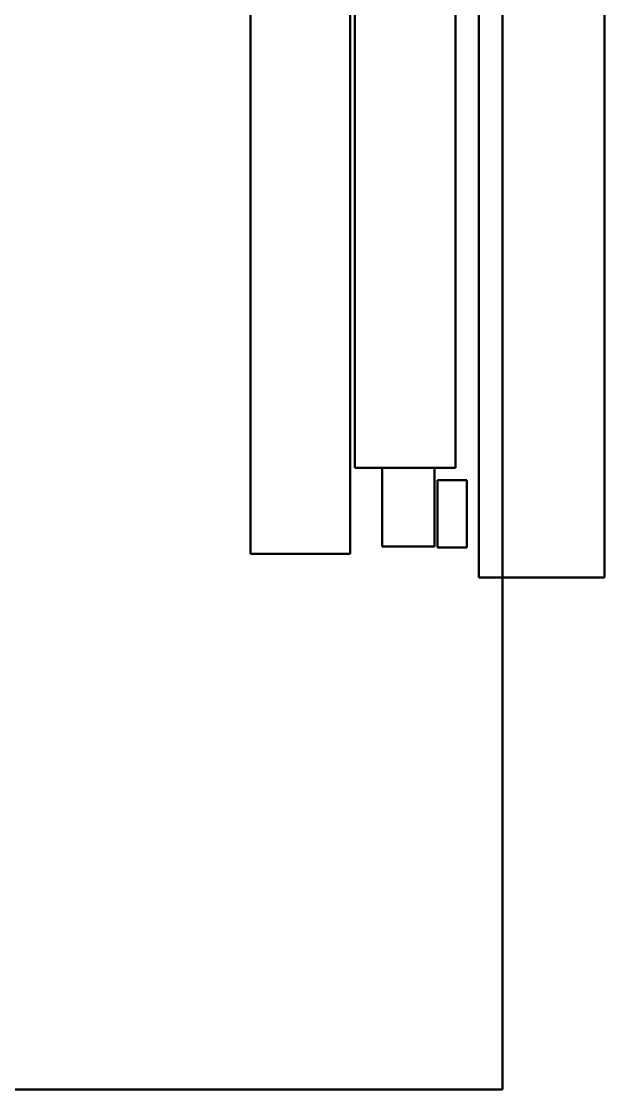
# Model space of a CAD drawing. Header units: millimetres. Extents: x 0 to 246, y -100 to 84.
# Drawn here: x 181.45 to 204.72, y -94 to -51.41 of the extents above; entities that cross this region are included whole.
import ezdxf

# ---------------------------------------------------------------- set-up
doc = ezdxf.new("R2010")
doc.units = ezdxf.units.MM
doc.layers.get('0').update_dxf_attribs({"lineweight": 50, "true_color": 0x000000})

msp = doc.modelspace()

# ---------------------------------------------------------------- linework, layer by layer
at = {"color": 126, "true_color": 0x005332}
for p, q in [((200.652, -4.613), (200.652, -94.003)), ((200.652, -94.003), (7.474, -94.003))]:
    msp.add_line(p, q, dxfattribs=at)
at = {"color": 157, "true_color": 0x3a3941}
for p, q in [((199.698, -73.588), (199.698, -22.527)), ((204.721, -22.527), (204.721, -73.588)), ((198.06, -69.703), (199.223, -69.703)), ((198.06, -72.383), (198.06, -69.703)), ((199.223, -69.703), (199.223, -72.383)), ((199.223, -72.383), (198.06, -72.383)), ((204.721, -73.588), (199.698, -73.588))]:
    msp.add_line(p, q, dxfattribs=at)
at = {"color": 253, "true_color": 0xc7b9b2}
for p, q in [((190.595, -72.646), (190.595, -25.143)), ((194.571, -25.143), (194.571, -72.646)), ((194.761, -69.213), (194.761, -28.366)), ((198.776, -28.366), (198.776, -69.213)), ((198.776, -69.213), (194.761, -69.213)), ((195.853, -69.214), (197.939, -69.214)), ((195.853, -72.348), (195.853, -69.214)), ((197.939, -69.214), (197.939, -72.348)), ((197.939, -72.348), (195.853, -72.348)), ((194.571, -72.646), (190.595, -72.646))]:
    msp.add_line(p, q, dxfattribs=at)

doc.saveas('drawing.dxf')
